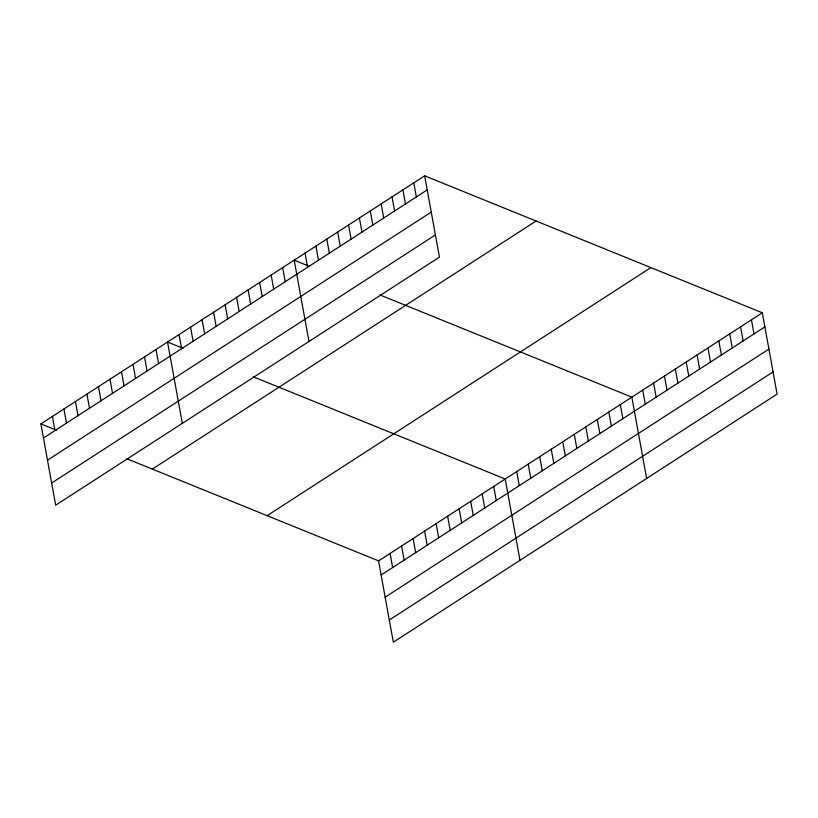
<?xml version="1.0" encoding="UTF-8"?>
<svg xmlns="http://www.w3.org/2000/svg" width="818" height="818" viewBox="0 0 818 818"><rect width="100%" height="100%" fill="white"/><g stroke="black" fill="none" stroke-linecap="round" stroke-linejoin="round"><path stroke-width="1.23" d="M424.654 175.809L439.44 257.128L55.675 505.207L40.9 423.888L424.654 175.809L762.325 312.793L777.1 394.112L393.346 642.191L378.56 560.872L126.698 458.694M43.466 437.988L427.221 189.909M47.495 460.176L431.25 212.097M51.646 483.029L435.401 234.95M152.332 469.092L536.087 221.013M267.138 515.667L650.893 267.588M378.56 560.872L762.325 312.793M381.127 574.972L764.881 326.893M385.155 597.16L768.92 349.081M389.307 620.013L773.071 371.934M309.777 266.484L294.183 260.155L308.959 341.474M379.981 294.961L631.844 397.139L646.619 478.458M183.14 348.345L167.537 342.016L182.322 423.346M253.345 376.832L505.207 479L519.982 560.33M40.9 423.888L56.503 430.217M751.445 319.818L754.012 333.928M740.576 326.852L743.143 340.953M729.697 333.877L732.263 347.987M718.828 340.912L721.394 355.012M707.959 347.936L710.515 362.037M697.079 354.961L699.646 369.071M686.21 361.996L688.776 376.096M675.341 369.02L677.897 383.131M664.461 376.055L667.028 390.155M653.592 383.08L656.148 397.19M642.713 390.114L645.279 404.215M620.33 404.583L622.897 418.683M608.817 412.027L611.383 426.127M597.304 419.47L599.87 433.571M585.79 426.904L588.357 441.014M574.277 434.348L576.843 448.458M562.764 441.792L565.33 455.902M551.25 449.235L553.817 463.336M539.737 456.679L542.303 470.779M528.234 464.123L530.79 478.223M516.72 471.567L519.277 485.667M493.694 486.444L496.25 500.555M482.18 493.888L484.737 507.998M413.785 182.833L416.352 196.944M470.667 501.332L473.223 515.432M402.916 189.868L405.472 203.968M459.154 508.776L461.72 522.876M392.037 196.893L394.603 211.003M447.64 516.219L450.207 530.32M381.168 203.927L383.724 218.028M436.127 523.663L438.693 537.763M370.288 210.952L372.855 225.052M424.614 531.097L427.18 545.207M359.419 217.977L361.985 232.087M413.1 538.541L415.667 552.651M348.55 225.011L351.106 239.112M401.587 545.984L404.153 560.095M337.67 232.036L340.237 246.146M390.074 553.428L392.64 567.528M326.801 239.071L329.368 253.171M315.922 246.095L318.488 260.196M305.053 253.13L307.619 267.23M282.67 267.598L285.226 281.699M271.157 275.042L273.713 289.143M259.643 282.486L262.21 296.586M248.13 289.92L250.697 304.03M236.617 297.363L239.183 311.474M225.103 304.807L227.67 318.908M213.59 312.251L216.156 326.351M202.077 319.695L204.643 333.795M190.563 327.139L193.13 341.239M179.05 334.582L181.616 348.683M156.023 349.46L158.59 363.57M144.51 356.904L147.076 371.004M133.007 364.347L135.563 378.448M121.493 371.791L124.05 385.891M109.98 379.235L112.536 393.335M98.467 386.679L101.023 400.779M86.953 394.112L89.51 408.223M75.44 401.556L77.996 415.667M63.927 409L66.493 423.1M52.413 416.444L54.98 430.544"/></g></svg>
